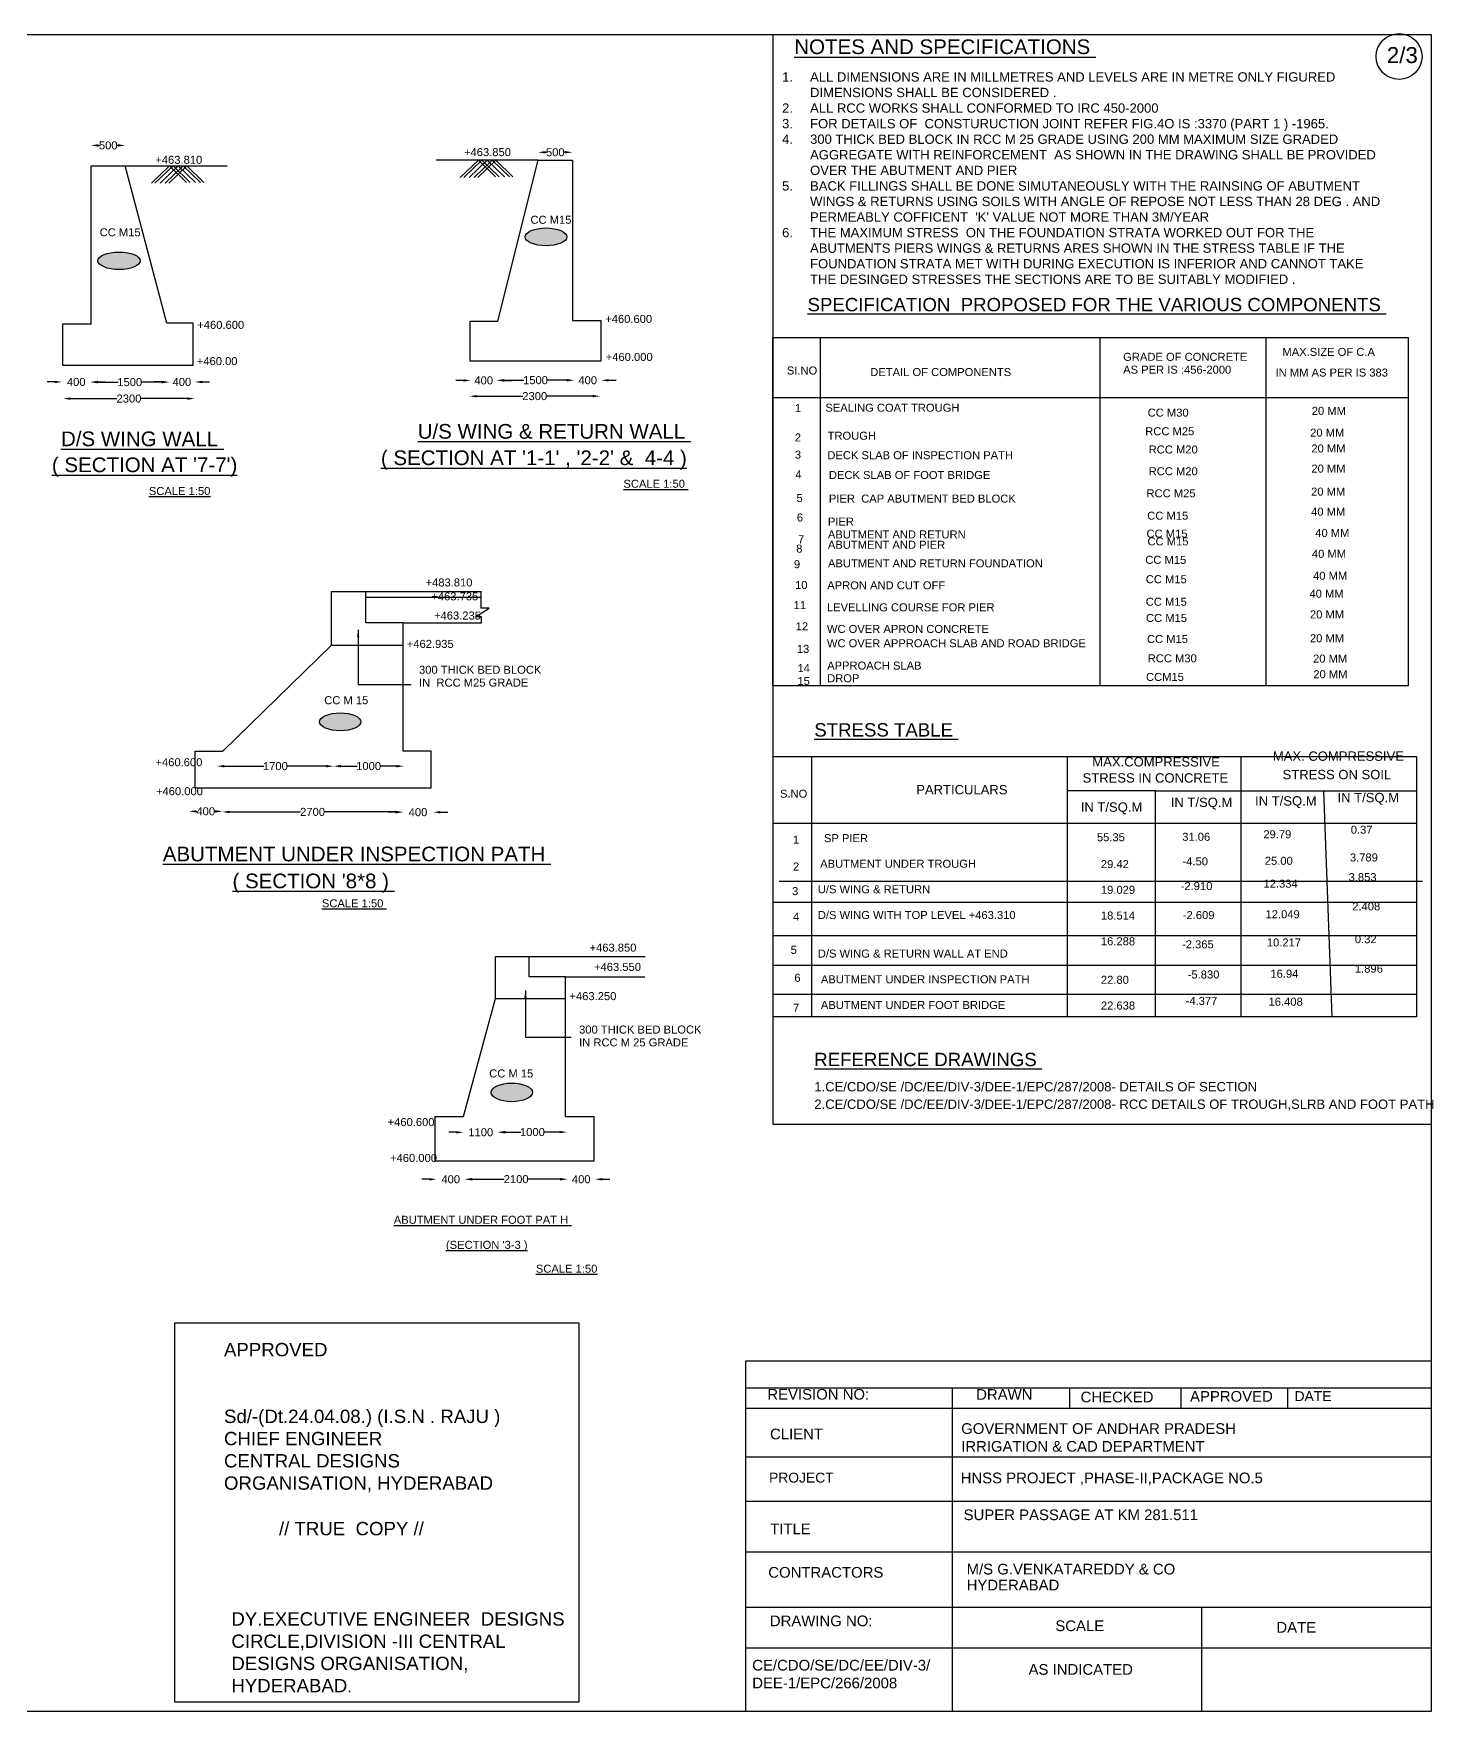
# Model space of a CAD drawing. Header units: millimetres. Extents: x -1541871 to 107255, y 2311 to 47248673.
# Drawn here: x -1502092 to -1449598, y 47185781 to 47248673 of the extents above; entities that cross this region are included whole.
import ezdxf

# ---------------------------------------------------------------- set-up
doc = ezdxf.new("R2010")
doc.units = ezdxf.units.MM
doc.header["$MEASUREMENT"] = 0
doc.layers.add('DRAWING', color=2, linetype='Continuous')
doc.layers.add('TEXT', color=7, linetype='Continuous')
doc.styles.get("Standard").update_dxf_attribs({"font": 'arial.ttf', "height": 300})
doc.dimstyles.get("Standard").update_dxf_attribs({"dimtxt": 300, "dimasz": 275, "dimexe": 0.18, "dimexo": 0.0625, "dimgap": 0.09, "dimtad": 0, "dimdec": 0, "dimzin": 0, "dimdsep": 46, "dimtxsty": 'Standard', "dimcen": 0.09, "dimse1": 1, "dimse2": 1, "dimadec": 0, "dimazin": 0, "dimtfac": 1, "dimtdec": 0, "dimtofl": 0, "dimtmove": 0, "dimatfit": 3, "dimfxl": 1, "dimtolj": 1, "dimtzin": 0, "dimarcsym": 0})
pattern_1 = [(50, (0, 0), (71.72601826, -6.2752135), [7.5, -82.5]), (355, (0, 0), (-13.87513336, 75.21921337), [6, -66]), (100.4514, (5.98, -0.52), (57.85093817, 68.94395421), [6.374019, -70.1142112]), (46.1842, (0, 20), (106.72410486, -16.55190143), [11.25, -123.75]), (96.6356, (8.89, 18.62), (93.46627055, 97.4117871), [9.5610288, -105.1713]), (351.1842, (0, 20), (93.46619451, 97.4118601), [9, -99]), (21, (10, 15), (59.69070521, -40.26188907), [7.5, -82.5]), (326, (10, 15), (24.33153319, 72.5150045), [6, -66]), (71.4514, (14.974, 11.645), (84.02226286, 32.25304967), [6.374019, -70.1142112]), (37.5, (0, 0), (1.215985532, 33.289385383), [0, -65.2, 0, -67, 0, -66.25]), (7.5, (0, 0), (26.306953744, 39.441171188), [0, -38.2, 0, -63.7, 0, -25.25]), (327.5, (-22.3, 0), (53.382243617, -2.255487173), [0, -25, 0, -78, 0, -103.5]), (317.5, (-32.3, 0), (58.318616934, 10.010498233), [0, -32.5, 0, -51.8, 0, -73.5])]

# ---------------------------------------------------------------- blocks, each defined once
blk = doc.blocks.new('*D62')
at = {"layer": 'Defpoints', "color": 0, "transparency": 16777216}
for p in [(-1498651, 47244481), (-1499934, 47243716), (-1498651, 47243716)]:
    blk.add_point(p, dxfattribs=at)
at = {"layer": 'TEXT', "color": 0, "lineweight": -2, "transparency": 16777216}
for p, q in [((-1499659, 47244481), (-1499623, 47244481)), ((-1498926, 47244481), (-1498961, 47244481))]:
    blk.add_line(p, q, dxfattribs=at)
at = {"layer": 'TEXT', "color": 0, "transparency": 16777216}
for points in [[(-1499659, 47244527), (-1499659, 47244435), (-1499934, 47244481)], [(-1498926, 47244527), (-1498926, 47244435), (-1498651, 47244481)]]:
    blk.add_solid(points, dxfattribs=at)
at = {"layer": 'TEXT', "color": 0, "transparency": 16777216, "insert": (-1499292, 47244481), "char_height": 300, "attachment_point": 5}
blk.add_mtext('\\A1;500', dxfattribs=at)
blk = doc.blocks.new('*D63')
at = {"layer": 'Defpoints', "color": 0, "transparency": 16777216}
for p in [(-1501028, 47235606), (-1499954, 47235614), (-1499954, 47235606)]:
    blk.add_point(p, dxfattribs=at)
at = {"layer": 'TEXT', "color": 0, "lineweight": -2, "transparency": 16777216}
for p, q in [((-1501303, 47235614), (-1501578, 47235614)), ((-1499679, 47235614), (-1499404, 47235614))]:
    blk.add_line(p, q, dxfattribs=at)
at = {"layer": 'TEXT', "color": 0, "transparency": 16777216}
for points in [[(-1501303, 47235660), (-1501303, 47235568), (-1501028, 47235614)], [(-1499679, 47235660), (-1499679, 47235568), (-1499954, 47235614)]]:
    blk.add_solid(points, dxfattribs=at)
at = {"layer": 'TEXT', "color": 0, "transparency": 16777216, "insert": (-1500491, 47235614), "char_height": 300, "attachment_point": 5}
blk.add_mtext('\\A1;400', dxfattribs=at)
blk = doc.blocks.new('*D64')
at = {"layer": 'Defpoints', "color": 0, "transparency": 16777216}
for p in [(-1499954, 47235614), (-1497017, 47235614), (-1497017, 47235606)]:
    blk.add_point(p, dxfattribs=at)
at = {"layer": 'TEXT', "color": 0, "lineweight": -2, "transparency": 16777216}
for p, q in [((-1499679, 47235606), (-1498919, 47235606)), ((-1497292, 47235606), (-1498052, 47235606))]:
    blk.add_line(p, q, dxfattribs=at)
at = {"layer": 'TEXT', "color": 0, "transparency": 16777216}
for points in [[(-1499679, 47235652), (-1499679, 47235560), (-1499954, 47235606)], [(-1497292, 47235652), (-1497292, 47235560), (-1497017, 47235606)]]:
    blk.add_solid(points, dxfattribs=at)
at = {"layer": 'TEXT', "color": 0, "transparency": 16777216, "insert": (-1498485, 47235606), "char_height": 300, "attachment_point": 5}
blk.add_mtext('\\A1;1500', dxfattribs=at)
blk = doc.blocks.new('*D65')
at = {"layer": 'Defpoints', "color": 0, "transparency": 16777216}
for p in [(-1497017, 47235629), (-1496041, 47235629), (-1496041, 47235614)]:
    blk.add_point(p, dxfattribs=at)
at = {"layer": 'TEXT', "color": 0, "lineweight": -2, "transparency": 16777216}
for p, q in [((-1497292, 47235614), (-1497567, 47235614)), ((-1495766, 47235614), (-1495491, 47235614))]:
    blk.add_line(p, q, dxfattribs=at)
at = {"layer": 'TEXT', "color": 0, "transparency": 16777216}
for points in [[(-1497292, 47235660), (-1497292, 47235568), (-1497017, 47235614)], [(-1495766, 47235660), (-1495766, 47235568), (-1496041, 47235614)]]:
    blk.add_solid(points, dxfattribs=at)
at = {"layer": 'TEXT', "color": 0, "transparency": 16777216, "insert": (-1496529, 47235614), "char_height": 300, "attachment_point": 5}
blk.add_mtext('\\A1;400', dxfattribs=at)
blk = doc.blocks.new('*D66')
at = {"layer": 'Defpoints', "color": 0, "transparency": 16777216}
for p in [(-1500977, 47234874), (-1496052, 47234990), (-1496052, 47234874)]:
    blk.add_point(p, dxfattribs=at)
at = {"layer": 'TEXT', "color": 0, "lineweight": -2, "transparency": 16777216}
for p, q in [((-1500702, 47234990), (-1498964, 47234990)), ((-1496327, 47234990), (-1498064, 47234990))]:
    blk.add_line(p, q, dxfattribs=at)
at = {"layer": 'TEXT', "color": 0, "transparency": 16777216}
for points in [[(-1500702, 47235036), (-1500702, 47234944), (-1500977, 47234990)], [(-1496327, 47235036), (-1496327, 47234944), (-1496052, 47234990)]]:
    blk.add_solid(points, dxfattribs=at)
at = {"layer": 'TEXT', "color": 0, "transparency": 16777216, "insert": (-1498514, 47234990), "char_height": 300, "attachment_point": 5}
blk.add_mtext('\\A1;2300', dxfattribs=at)
blk = doc.blocks.new('*D67')
at = {"layer": 'Defpoints', "color": 0, "transparency": 16777216}
for p in [(-1481887, 47244222), (-1483170, 47243926), (-1481887, 47243926)]:
    blk.add_point(p, dxfattribs=at)
at = {"layer": 'TEXT', "color": 0, "lineweight": -2, "transparency": 16777216}
for p, q in [((-1482895, 47244222), (-1482859, 47244222)), ((-1482162, 47244222), (-1482197, 47244222))]:
    blk.add_line(p, q, dxfattribs=at)
at = {"layer": 'TEXT', "color": 0, "transparency": 16777216}
for points in [[(-1482895, 47244268), (-1482895, 47244177), (-1483170, 47244222)], [(-1482162, 47244268), (-1482162, 47244177), (-1481887, 47244222)]]:
    blk.add_solid(points, dxfattribs=at)
at = {"layer": 'TEXT', "color": 0, "transparency": 16777216, "insert": (-1482528, 47244222), "char_height": 300, "attachment_point": 5}
blk.add_mtext('\\A1;500', dxfattribs=at)
blk = doc.blocks.new('*D68')
at = {"layer": 'Defpoints', "color": 0, "transparency": 16777216}
for p in [(-1485704, 47235710), (-1484717, 47235710), (-1484717, 47235671)]:
    blk.add_point(p, dxfattribs=at)
at = {"layer": 'TEXT', "color": 0, "lineweight": -2, "transparency": 16777216}
for p, q in [((-1485979, 47235671), (-1486254, 47235671)), ((-1484442, 47235671), (-1484167, 47235671))]:
    blk.add_line(p, q, dxfattribs=at)
at = {"layer": 'TEXT', "color": 0, "transparency": 16777216}
for points in [[(-1485979, 47235717), (-1485979, 47235625), (-1485704, 47235671)], [(-1484442, 47235717), (-1484442, 47235625), (-1484717, 47235671)]]:
    blk.add_solid(points, dxfattribs=at)
at = {"layer": 'TEXT', "color": 0, "transparency": 16777216, "insert": (-1485211, 47235671), "char_height": 300, "attachment_point": 5}
blk.add_mtext('\\A1;400', dxfattribs=at)
blk = doc.blocks.new('*D69')
at = {"layer": 'Defpoints', "color": 0, "transparency": 16777216}
for p in [(-1484717, 47235671), (-1481823, 47235679), (-1481823, 47235671)]:
    blk.add_point(p, dxfattribs=at)
at = {"layer": 'TEXT', "color": 0, "lineweight": -2, "transparency": 16777216}
for p, q in [((-1484442, 47235679), (-1483703, 47235679)), ((-1482098, 47235679), (-1482837, 47235679))]:
    blk.add_line(p, q, dxfattribs=at)
at = {"layer": 'TEXT', "color": 0, "transparency": 16777216}
for points in [[(-1484442, 47235725), (-1484442, 47235633), (-1484717, 47235679)], [(-1482098, 47235725), (-1482098, 47235633), (-1481823, 47235679)]]:
    blk.add_solid(points, dxfattribs=at)
at = {"layer": 'TEXT', "color": 0, "transparency": 16777216, "insert": (-1483270, 47235679), "char_height": 300, "attachment_point": 5}
blk.add_mtext('\\A1;1500', dxfattribs=at)
blk = doc.blocks.new('*D70')
at = {"layer": 'Defpoints', "color": 0, "transparency": 16777216}
for p in [(-1481823, 47235679), (-1480800, 47235679), (-1480800, 47235677)]:
    blk.add_point(p, dxfattribs=at)
at = {"layer": 'TEXT', "color": 0, "lineweight": -2, "transparency": 16777216}
for p, q in [((-1482098, 47235677), (-1482373, 47235677)), ((-1480525, 47235677), (-1480250, 47235677))]:
    blk.add_line(p, q, dxfattribs=at)
at = {"layer": 'TEXT', "color": 0, "transparency": 16777216}
for points in [[(-1482098, 47235723), (-1482098, 47235631), (-1481823, 47235677)], [(-1480525, 47235723), (-1480525, 47235631), (-1480800, 47235677)]]:
    blk.add_solid(points, dxfattribs=at)
at = {"layer": 'TEXT', "color": 0, "transparency": 16777216, "insert": (-1481312, 47235677), "char_height": 300, "attachment_point": 5}
blk.add_mtext('\\A1;400', dxfattribs=at)
blk = doc.blocks.new('*D71')
at = {"layer": 'Defpoints', "color": 0, "transparency": 16777216}
for p in [(-1485746, 47235162), (-1485746, 47235081), (-1480850, 47235162)]:
    blk.add_point(p, dxfattribs=at)
at = {"layer": 'TEXT', "color": 0, "lineweight": -2, "transparency": 16777216}
for p, q in [((-1485471, 47235081), (-1483748, 47235081)), ((-1481125, 47235081), (-1482848, 47235081))]:
    blk.add_line(p, q, dxfattribs=at)
at = {"layer": 'TEXT', "color": 0, "transparency": 16777216}
for points in [[(-1485471, 47235127), (-1485471, 47235035), (-1485746, 47235081)], [(-1481125, 47235127), (-1481125, 47235035), (-1480850, 47235081)]]:
    blk.add_solid(points, dxfattribs=at)
at = {"layer": 'TEXT', "color": 0, "transparency": 16777216, "insert": (-1483298, 47235081), "char_height": 300, "attachment_point": 5}
blk.add_mtext('\\A1;2300', dxfattribs=at)
blk = doc.blocks.new('*D72')
at = {"layer": 'Defpoints', "color": 0, "transparency": 16777216}
for p in [(-1495208, 47221170), (-1490841, 47221213), (-1490841, 47221170)]:
    blk.add_point(p, dxfattribs=at)
at = {"layer": 'TEXT', "color": 0, "lineweight": -2, "transparency": 16777216}
for p, q in [((-1494933, 47221213), (-1493458, 47221213)), ((-1491116, 47221213), (-1492591, 47221213))]:
    blk.add_line(p, q, dxfattribs=at)
at = {"layer": 'TEXT', "color": 0, "transparency": 16777216}
for points in [[(-1494933, 47221259), (-1494933, 47221167), (-1495208, 47221213)], [(-1491116, 47221259), (-1491116, 47221167), (-1490841, 47221213)]]:
    blk.add_solid(points, dxfattribs=at)
at = {"layer": 'TEXT', "color": 0, "transparency": 16777216, "insert": (-1493024, 47221213), "char_height": 300, "attachment_point": 5}
blk.add_mtext('\\A1;1700', dxfattribs=at)
blk = doc.blocks.new('*D73')
at = {"layer": 'Defpoints', "color": 0, "transparency": 16777216}
for p in [(-1490841, 47221213), (-1488214, 47221213), (-1488214, 47221213)]:
    blk.add_point(p, dxfattribs=at)
at = {"layer": 'TEXT', "color": 0, "lineweight": -2, "transparency": 16777216}
for p, q in [((-1490566, 47221213), (-1489961, 47221213)), ((-1488489, 47221213), (-1489094, 47221213))]:
    blk.add_line(p, q, dxfattribs=at)
at = {"layer": 'TEXT', "color": 0, "transparency": 16777216}
for points in [[(-1490566, 47221259), (-1490566, 47221167), (-1490841, 47221213)], [(-1488489, 47221259), (-1488489, 47221167), (-1488214, 47221213)]]:
    blk.add_solid(points, dxfattribs=at)
at = {"layer": 'TEXT', "color": 0, "transparency": 16777216, "insert": (-1489528, 47221213), "char_height": 300, "attachment_point": 5}
blk.add_mtext('\\A1;1000', dxfattribs=at)
blk = doc.blocks.new('*D74')
at = {"layer": 'Defpoints', "color": 0, "transparency": 16777216}
for p in [(-1496259, 47219508), (-1495011, 47219519), (-1495011, 47219508)]:
    blk.add_point(p, dxfattribs=at)
at = {"layer": 'TEXT', "color": 0, "lineweight": -2, "transparency": 16777216}
for p, q in [((-1495984, 47219519), (-1495972, 47219519)), ((-1495286, 47219519), (-1495298, 47219519))]:
    blk.add_line(p, q, dxfattribs=at)
at = {"layer": 'TEXT', "color": 0, "transparency": 16777216}
for points in [[(-1495984, 47219565), (-1495984, 47219473), (-1496259, 47219519)], [(-1495286, 47219565), (-1495286, 47219473), (-1495011, 47219519)]]:
    blk.add_solid(points, dxfattribs=at)
at = {"layer": 'TEXT', "color": 0, "transparency": 16777216, "insert": (-1495635, 47219519), "char_height": 300, "attachment_point": 5}
blk.add_mtext('\\A1;400', dxfattribs=at)
blk = doc.blocks.new('*D75')
at = {"layer": 'Defpoints', "color": 0, "transparency": 16777216}
for p in [(-1495011, 47219508), (-1488247, 47219508), (-1488247, 47219497)]:
    blk.add_point(p, dxfattribs=at)
at = {"layer": 'TEXT', "color": 0, "lineweight": -2, "transparency": 16777216}
for p, q in [((-1494736, 47219497), (-1492079, 47219497)), ((-1488522, 47219497), (-1491179, 47219497))]:
    blk.add_line(p, q, dxfattribs=at)
at = {"layer": 'TEXT', "color": 0, "transparency": 16777216}
for points in [[(-1494736, 47219543), (-1494736, 47219451), (-1495011, 47219497)], [(-1488522, 47219543), (-1488522, 47219451), (-1488247, 47219497)]]:
    blk.add_solid(points, dxfattribs=at)
at = {"layer": 'TEXT', "color": 0, "transparency": 16777216, "insert": (-1491629, 47219497), "char_height": 300, "attachment_point": 5}
blk.add_mtext('\\A1;2700', dxfattribs=at)
blk = doc.blocks.new('*D76')
at = {"layer": 'Defpoints', "color": 0, "transparency": 16777216}
for p in [(-1488247, 47219497), (-1487107, 47219497), (-1487107, 47219486)]:
    blk.add_point(p, dxfattribs=at)
at = {"layer": 'TEXT', "color": 0, "lineweight": -2, "transparency": 16777216}
for p, q in [((-1488522, 47219486), (-1488797, 47219486)), ((-1486832, 47219486), (-1486557, 47219486))]:
    blk.add_line(p, q, dxfattribs=at)
at = {"layer": 'TEXT', "color": 0, "transparency": 16777216}
for points in [[(-1488522, 47219532), (-1488522, 47219441), (-1488247, 47219486)], [(-1486832, 47219532), (-1486832, 47219441), (-1487107, 47219486)]]:
    blk.add_solid(points, dxfattribs=at)
at = {"layer": 'TEXT', "color": 0, "transparency": 16777216, "insert": (-1487677, 47219486), "char_height": 300, "attachment_point": 5}
blk.add_mtext('\\A1;400', dxfattribs=at)
blk = doc.blocks.new('*D77')
at = {"layer": 'Defpoints', "color": 0, "transparency": 16777216}
for p in [(-1485967, 47207488), (-1484678, 47207488), (-1484678, 47207488)]:
    blk.add_point(p, dxfattribs=at)
at = {"layer": 'TEXT', "color": 0, "lineweight": -2, "transparency": 16777216}
for p, q in [((-1486242, 47207488), (-1486517, 47207488)), ((-1484403, 47207488), (-1484128, 47207488))]:
    blk.add_line(p, q, dxfattribs=at)
at = {"layer": 'TEXT', "color": 0, "transparency": 16777216}
for points in [[(-1486242, 47207534), (-1486242, 47207442), (-1485967, 47207488)], [(-1484403, 47207534), (-1484403, 47207442), (-1484678, 47207488)]]:
    blk.add_solid(points, dxfattribs=at)
at = {"layer": 'TEXT', "color": 0, "transparency": 16777216, "insert": (-1485322, 47207488), "char_height": 300, "attachment_point": 5}
blk.add_mtext('\\A1;1100', dxfattribs=at)
blk = doc.blocks.new('*D78')
at = {"layer": 'Defpoints', "color": 0, "transparency": 16777216}
for p in [(-1484678, 47207488), (-1482093, 47207496), (-1482093, 47207488)]:
    blk.add_point(p, dxfattribs=at)
at = {"layer": 'TEXT', "color": 0, "lineweight": -2, "transparency": 16777216}
for p, q in [((-1484403, 47207496), (-1483819, 47207496)), ((-1482368, 47207496), (-1482952, 47207496))]:
    blk.add_line(p, q, dxfattribs=at)
at = {"layer": 'TEXT', "color": 0, "transparency": 16777216}
for points in [[(-1484403, 47207542), (-1484403, 47207451), (-1484678, 47207496)], [(-1482368, 47207542), (-1482368, 47207451), (-1482093, 47207496)]]:
    blk.add_solid(points, dxfattribs=at)
at = {"layer": 'TEXT', "color": 0, "transparency": 16777216, "insert": (-1483385, 47207496), "char_height": 300, "attachment_point": 5}
blk.add_mtext('\\A1;1000', dxfattribs=at)
blk = doc.blocks.new('*D79')
at = {"layer": 'Defpoints', "color": 0, "transparency": 16777216}
for p in [(-1486981, 47205708), (-1485915, 47205727), (-1485915, 47205708)]:
    blk.add_point(p, dxfattribs=at)
at = {"layer": 'TEXT', "color": 0, "lineweight": -2, "transparency": 16777216}
for p, q in [((-1487256, 47205727), (-1487531, 47205727)), ((-1485640, 47205727), (-1485365, 47205727))]:
    blk.add_line(p, q, dxfattribs=at)
at = {"layer": 'TEXT', "color": 0, "transparency": 16777216}
for points in [[(-1487256, 47205772), (-1487256, 47205681), (-1486981, 47205727)], [(-1485640, 47205772), (-1485640, 47205681), (-1485915, 47205727)]]:
    blk.add_solid(points, dxfattribs=at)
at = {"layer": 'TEXT', "color": 0, "transparency": 16777216, "insert": (-1486448, 47205727), "char_height": 300, "attachment_point": 5}
blk.add_mtext('\\A1;400', dxfattribs=at)
blk = doc.blocks.new('*D80')
at = {"layer": 'Defpoints', "color": 0, "transparency": 16777216}
for p in [(-1485915, 47205727), (-1482076, 47205732), (-1482076, 47205727)]:
    blk.add_point(p, dxfattribs=at)
at = {"layer": 'TEXT', "color": 0, "lineweight": -2, "transparency": 16777216}
for p, q in [((-1485640, 47205732), (-1484446, 47205732)), ((-1482351, 47205732), (-1483546, 47205732))]:
    blk.add_line(p, q, dxfattribs=at)
at = {"layer": 'TEXT', "color": 0, "transparency": 16777216}
for points in [[(-1485640, 47205778), (-1485640, 47205686), (-1485915, 47205732)], [(-1482351, 47205778), (-1482351, 47205686), (-1482076, 47205732)]]:
    blk.add_solid(points, dxfattribs=at)
at = {"layer": 'TEXT', "color": 0, "transparency": 16777216, "insert": (-1483996, 47205732), "char_height": 300, "attachment_point": 5}
blk.add_mtext('\\A1;2100', dxfattribs=at)
blk = doc.blocks.new('*D81')
at = {"layer": 'Defpoints', "color": 0, "transparency": 16777216}
for p in [(-1482076, 47205732), (-1481034, 47205732), (-1481034, 47205728)]:
    blk.add_point(p, dxfattribs=at)
at = {"layer": 'TEXT', "color": 0, "lineweight": -2, "transparency": 16777216}
for p, q in [((-1482351, 47205728), (-1482626, 47205728)), ((-1480759, 47205728), (-1480484, 47205728))]:
    blk.add_line(p, q, dxfattribs=at)
at = {"layer": 'TEXT', "color": 0, "transparency": 16777216}
for points in [[(-1482351, 47205774), (-1482351, 47205682), (-1482076, 47205728)], [(-1480759, 47205774), (-1480759, 47205682), (-1481034, 47205728)]]:
    blk.add_solid(points, dxfattribs=at)
at = {"layer": 'TEXT', "color": 0, "transparency": 16777216, "insert": (-1481555, 47205728), "char_height": 300, "attachment_point": 5}
blk.add_mtext('\\A1;400', dxfattribs=at)

msp = doc.modelspace()

# ---------------------------------------------------------------- hatches: boundary and pattern name
at = {"layer": 'TEXT'}
h = msp.add_hatch(dxfattribs=at)
h.set_pattern_fill('AR-CONC', color=256, scale=10, style=0)
h.set_pattern_definition(pattern_1)
edge = h.paths.add_edge_path()
edge.add_ellipse((-1498885, 47240156.3), major_axis=(-796.3, 0), ratio=0.4113924, start_angle=0, end_angle=360)
edge = h.paths.add_edge_path()
edge.add_ellipse((-1482876, 47241051.7), major_axis=(-781.9, 0), ratio=0.4274511, start_angle=0, end_angle=360)
h = msp.add_hatch(dxfattribs=at)
h.set_pattern_fill('AR-CONC', color=256, scale=10, style=0)
h.set_pattern_definition(pattern_1)
edge = h.paths.add_edge_path()
edge.add_ellipse((-1490591.6, 47222874.8), major_axis=(-774.8, 0), ratio=0.4323431, start_angle=0, end_angle=360)
edge = h.paths.add_edge_path()
edge.add_ellipse((-1484157.6, 47208984.9), major_axis=(-777, 0), ratio=0.4484306, start_angle=0, end_angle=360)
edge = h.paths.add_edge_path()
edge.add_ellipse((-1511659.3, 47210021.6), major_axis=(-738.9, 0), ratio=0.4585841, start_angle=0, end_angle=360)

# ---------------------------------------------------------------- linework, layer by layer
at = {"layer": 'DRAWING', "color": 0}
msp.add_lwpolyline([(-1541871.5, 47248643.5), (-1449685.2, 47248643.5), (-1449685.2, 47185780.9), (-1541871.5, 47185780.9)], close=True, dxfattribs=at)
for points in [[(-1474373.6, 47248643.5), (-1474373.6, 47207789.3), (-1449685.2, 47207789.3)], [(-1499933.9, 47237785.7), (-1501004.7, 47237785.7), (-1501004.7, 47236239.4), (-1496104.9, 47236239.4), (-1496104.9, 47237822.8), (-1497091.9, 47237822.8), (-1498650.8, 47243715.6), (-1494832.3, 47243715.6)], [(-1499933.9, 47237785.7), (-1499933.9, 47243715.6), (-1498650.8, 47243715.6)], [(-1497675, 47243065.5), (-1496998, 47243715.6)], [(-1497539.6, 47243065.5), (-1496862.6, 47243715.6)], [(-1497342.3, 47243065.5), (-1496665.3, 47243715.6)], [(-1497152.7, 47243065.5), (-1496475.7, 47243715.6)], [(-1497021.2, 47243065.5), (-1496344.2, 47243715.6)], [(-1496998, 47243715.6), (-1496355.8, 47243096.4)], [(-1496862.6, 47243715.6), (-1496220.4, 47243096.4)], [(-1496665.3, 47243715.6), (-1496023.1, 47243096.4)], [(-1496475.7, 47243715.6), (-1495833.5, 47243096.4)], [(-1496344.2, 47243715.6), (-1495701.9, 47243096.4)], [(-1481848, 47237922.1), (-1480814.5, 47237922.1), (-1480814.5, 47236390.6), (-1485725.7, 47236390.6), (-1485725.7, 47237888.9), (-1484676.8, 47237888.9), (-1483169.8, 47243925.9), (-1487000.5, 47243925.9)], [(-1486089.1, 47243275.7), (-1485412, 47243925.9)], [(-1485953.7, 47243275.7), (-1485276.6, 47243925.9)], [(-1485756.4, 47243275.7), (-1485079.3, 47243925.9)], [(-1485566.8, 47243275.7), (-1484889.8, 47243925.9)], [(-1485435.3, 47243275.7), (-1484758.2, 47243925.9)], [(-1485412, 47243925.9), (-1484769.8, 47243306.7)], [(-1485276.6, 47243925.9), (-1484634.4, 47243306.7)], [(-1485079.3, 47243925.9), (-1484437.1, 47243306.7)], [(-1484889.8, 47243925.9), (-1484247.5, 47243306.7)], [(-1484758.2, 47243925.9), (-1484116, 47243306.7)], [(-1483169.8, 47243925.9), (-1481887, 47243925.9), (-1481887, 47237922.1), (-1481848, 47237922.1)], [(-1487177.2, 47220389.4), (-1496031.7, 47220389.4), (-1496031.7, 47221774.9), (-1494995.9, 47221774.9), (-1490922.4, 47225745), (-1490922.4, 47227757.5), (-1485298.7, 47227757.5)], [(-1488235.9, 47226583.1), (-1489630.2, 47226583.1), (-1489630.2, 47227757.5)], [(-1487177.2, 47221774.9), (-1488235.9, 47221774.9), (-1488235.9, 47226583.1), (-1485298.4, 47226583.1), (-1485298.4, 47226806), (-1485516.5, 47226806), (-1485003.7, 47227137), (-1485306.2, 47227137), (-1485306.2, 47227757.5)], [(-1489630.2, 47227548.3), (-1485306.2, 47227548.3)], [(-1490922.4, 47225745), (-1488235.9, 47225745)], [(-1487177.2, 47220389.4), (-1487177.2, 47221774.9)], [(-1487049.6, 47208079.4), (-1485969, 47208079.4), (-1484773.2, 47212499.3), (-1484773.2, 47214079.3), (-1479158.2, 47214079.3)], [(-1482148.9, 47213310.4), (-1483503.8, 47213310.4), (-1483503.8, 47214079.3)], [(-1482148.9, 47208079.4), (-1482148.9, 47213310.4), (-1479169.1, 47213310.4)], [(-1484773.2, 47212499.3), (-1482148.9, 47212499.3)], [(-1487049.6, 47208079.4), (-1487049.6, 47206420.4), (-1481065.3, 47206420.4), (-1481065.3, 47208079.4)], [(-1482148.9, 47208079.4), (-1481065.3, 47208079.4)]]:
    msp.add_lwpolyline(points, dxfattribs=at)
for centre, major_axis, ratio in [((-1482876, 47241051.7), (-781.9, 0), 0.4274511), ((-1498885, 47240156.3), (-796.3, 0), 0.4113924), ((-1490591.6, 47222874.8), (-774.8, 0), 0.4323431), ((-1484157.6, 47208984.9), (-777, 0), 0.4484306)]:
    msp.add_ellipse(centre, major_axis=major_axis, ratio=ratio, dxfattribs=at)
at = {"layer": 'TEXT', "color": 0}
for points in [[(-1474373.6, 47237282.3), (-1450541.7, 47237282.3), (-1450541.7, 47224226.9), (-1474373.6, 47224226.9)], [(-1474352.3, 47221579.2), (-1450230.8, 47221579.2), (-1450230.8, 47211812.9), (-1474352.3, 47211812.9)], [(-1496788.4, 47200348.5), (-1481643.1, 47200348.5), (-1481643.1, 47186134.7), (-1496788.4, 47186134.7)], [(-1475384.6, 47198919.2), (-1449685.2, 47198919.2), (-1449685.2, 47185780.9), (-1475384.6, 47185780.9)]]:
    msp.add_lwpolyline(points, close=True, dxfattribs=at)
for points in [[(-1472594.4, 47237282.3), (-1472594.4, 47224226.9)], [(-1462102.4, 47237282.3), (-1462102.4, 47224226.9)], [(-1455867.5, 47224226.9), (-1455867.5, 47237282.3)], [(-1474373.6, 47235026), (-1450541.7, 47235026)], [(-1472916.5, 47221579.2), (-1472916.5, 47211812.9)], [(-1463335.2, 47221579.2), (-1463335.2, 47211812.9)], [(-1456815, 47221579.2), (-1456815, 47211812.9)], [(-1460019.8, 47211812.9), (-1460019.8, 47220283.4), (-1463335.2, 47220283.4)], [(-1460019.8, 47220283.4), (-1450230.8, 47220283.4)], [(-1453399.7, 47211812.9), (-1453705.2, 47220283.4)], [(-1474352.3, 47219070.4), (-1450230.8, 47219070.4)], [(-1474128.9, 47216903.1), (-1450007.3, 47216903.1)], [(-1474352.3, 47216108.9), (-1450230.8, 47216108.9)], [(-1474352.3, 47214860.5), (-1450230.8, 47214860.5)], [(-1474352.3, 47213747.9), (-1450230.8, 47213747.9)], [(-1474352.3, 47212662.3), (-1450230.8, 47212662.3)], [(-1475384.6, 47197907.1), (-1449685.2, 47197907.1)], [(-1467647.5, 47197889), (-1467647.5, 47185780.9)], [(-1475384.6, 47197148.1), (-1449685.2, 47197148.1)], [(-1475384.6, 47195322.1), (-1449685.2, 47195322.1)], [(-1475384.6, 47193668.2), (-1449685.2, 47193668.2)], [(-1449685.2, 47191746), (-1475384.6, 47191746)], [(-1475384.6, 47189684.5), (-1449685.2, 47189684.5)]]:
    msp.add_lwpolyline(points, dxfattribs=at)
at = {"layer": 'TEXT'}
for points in [[(-1463241.3, 47197907.1), (-1463241.3, 47197148.1)], [(-1459065.2, 47197907.1), (-1459065.2, 47197148.1)], [(-1455073.5, 47197907.1), (-1455073.5, 47197148.1)], [(-1458294.7, 47189684.5), (-1458294.7, 47185780.9)], [(-1475384.6, 47188164.8), (-1449685.2, 47188164.8)]]:
    msp.add_lwpolyline(points, dxfattribs=at)
msp.add_circle((-1450886.2, 47247813.4), 859.7, dxfattribs=at)

# ---------------------------------------------------------------- texts
at = {"layer": 'TEXT', "color": 0}
for s, height, p in [('%%UNOTES AND SPECIFICATIONS ', 550, (-1473565.9, 47247904.4)), ('+463.810', 300, (-1497525.4, 47243790.8)), ('+463.850', 300, (-1485950.1, 47244077.9)), ('CC M15 ', 300, (-1483459, 47241543.5)), ('CC M15', 300, (-1499613.4, 47241073.5)), ('%%USPECIFICATION  PROPOSED FOR THE VARIOUS COMPONENTS ', 500, (-1473068.3, 47238263.2)), ('+460.600', 300, (-1495953.4, 47237604)), ('+460.600', 300, (-1480655.8, 47237827)), ('+460.00', 300, (-1495969.6, 47236245.2)), ('+460.000', 300, (-1480636.1, 47236403)), ('GRADE OF CONCRETE ', 300, (-1461234.4, 47236406)), ('MAX.SIZE OF C.A ', 300, (-1455261.6, 47236590.1)), ('SI.NO ', 300, (-1473845, 47235892.6)), ('DETAIL OF COMPONENTS ', 300, (-1470716.9, 47235835.2)), ('AS PER IS :456-2000', 300, (-1461234.4, 47235924.1)), ('IN MM AS PER IS 383', 300, (-1455519.6, 47235816.7)), ('1 ', 300, (-1473545.1, 47234486.1)), ('SEALING COAT TROUGH ', 300, (-1472401.8, 47234499)), ('CC M30', 300, (-1460314.8, 47234314.7)), ('20 MM', 300, (-1454160.4, 47234380.4)), ('%%UU/S WING & RETURN WALL ', 550, (-1487687.2, 47233487.5)), ('%%UD/S WING WALL ', 550, (-1501062.5, 47233206.6)), ('2', 300, (-1473545.1, 47233382.5)), ('TROUGH ', 300, (-1472316.4, 47233450.2)), ('RCC M25', 300, (-1460405.9, 47233616)), ('20 MM', 300, (-1454221.2, 47233565)), ("%%U( SECTION AT '7-7')", 550, (-1501403.7, 47232233.7)), ("%%U( SECTION AT '1-1' , '2-2' &  4-4 )", 550, (-1489067.4, 47232497.2)), ('3', 300, (-1473545.1, 47232738.1)), ('DECK SLAB OF INSPECTION PATH ', 300, (-1472325.9, 47232718.5)), ('RCC M20', 300, (-1460277, 47232932.9)), ('20 MM', 300, (-1454176.4, 47232971.8)), ('4', 300, (-1473526.5, 47232001.6)), ('DECK SLAB OF FOOT BRIDGE ', 300, (-1472268.4, 47231977.2)), ('RCC M20', 300, (-1460277, 47232116.2)), ('20 MM', 300, (-1454176.4, 47232216.7)), ('%%USCALE 1:50', 300, (-1497767.7, 47231375.8)), ('%%USCALE 1:50 ', 300, (-1479972.1, 47231648.5)), ('RCC M25', 300, (-1460358.6, 47231290.5)), ('20 MM', 300, (-1454185.3, 47231353.8)), ('5', 300, (-1473484.6, 47231114.1)), ('PIER  CAP ABUTMENT BED BLOCK ', 300, (-1472268.4, 47231091.9)), ('40 MM', 300, (-1454184.5, 47230602.2)), ('6', 300, (-1473470.8, 47230382.9)), ('PIER ', 300, (-1472306.2, 47230230.7)), ('CC M15', 300, (-1460331, 47230450.7)), ('7', 300, (-1473427.3, 47229568.5)), ('ABUTMENT AND RETURN ', 300, (-1472306.2, 47229748.7)), ('ABUTMENT AND PIER', 300, (-1472306.2, 47229362.2)), ('CC M15', 300, (-1460358.3, 47229779.2)), ('CC M15', 300, (-1460321.8, 47229488.8)), ('40 MM', 300, (-1454031.3, 47229803.8)), ('9', 300, (-1473580, 47228632.7)), ('8', 300, (-1473491.9, 47229217.5)), ('ABUTMENT AND RETURN FOUNDATION ', 300, (-1472300.8, 47228665.2)), ('CC M15', 300, (-1460403.7, 47228795.9)), ('40 MM', 300, (-1454157.2, 47229021.8)), ('CC M15', 300, (-1460385.6, 47228070)), ('40 MM', 300, (-1454111.8, 47228200.6)), ('+483.810', 300, (-1487393, 47227948.8)), ('+463.735', 300, (-1487176, 47227428.8)), ('10', 300, (-1473535.9, 47227854.2)), ('APRON AND CUT OFF ', 300, (-1472330.2, 47227841.9)), ('40 MM', 300, (-1454246.9, 47227526.5)), ('11', 300, (-1473590.8, 47227100.2)), ('LEVELLING COURSE FOR PIER ', 300, (-1472341.8, 47227016.6)), ('CC M15', 300, (-1460385.6, 47227226.1)), ('20 MM', 300, (-1454229.6, 47226750.8)), ('+463.235', 300, (-1487073.9, 47226709.5)), ('12', 300, (-1473514, 47226304.4)), ('WC OVER APRON CONCRETE ', 300, (-1472341.8, 47226206.4)), ('CC M15', 300, (-1460376.4, 47226618.2)), ('+462.935', 300, (-1488097, 47225645.6)), ('WC OVER APPROACH SLAB AND ROAD BRIDGE ', 300, (-1472341.8, 47225669.8)), ('CC M15', 300, (-1460340.2, 47225828.7)), ('20 MM', 300, (-1454229.6, 47225858)), ('13', 300, (-1473470, 47225460)), ('RCC M30', 300, (-1460312.9, 47225105.8)), ('20 MM', 300, (-1454112.6, 47225093.9)), ('300 THICK BED BLOCK ', 300, (-1487637.2, 47224676.7)), ('14', 300, (-1473448.1, 47224736.4)), ('15', 300, (-1473448.1, 47224254.5)), ('APPROACH SLAB ', 300, (-1472333.7, 47224833)), ('DROP ', 300, (-1472333.7, 47224358.8)), ('CCM15', 300, (-1460376.4, 47224407.2)), ('20 MM', 300, (-1454103.4, 47224509.7)), ('IN  RCC M25 GRADE ', 300, (-1487637.2, 47224194.7)), ('CC M 15', 300, (-1491193, 47223535.1)), ('%%USTRESS TABLE ', 500, (-1472815.1, 47222323.2)), ('+460.600', 300, (-1497519.7, 47221209.7)), ('MAX.COMPRESSIVE ', 350, (-1462390.4, 47221200.6)), ('MAX. COMPRESSIVE ', 350, (-1455621.4, 47221414.2)), ('STRESS IN CONCRETE  ', 350, (-1462755.4, 47220597.3)), ('STRESS ON SOIL ', 350, (-1455256.4, 47220722.9)), ('+460.000', 300, (-1497500.5, 47220123.6)), ('S.NO ', 300, (-1474101.9, 47220030.8)), ('PARTICULARS ', 350, (-1468993.5, 47220156.5)), ('IN T/SQ.M', 350, (-1453197.1, 47219859.6)), ('IN T/SQ.M', 350, (-1462823.5, 47219504.7)), ('IN T/SQ.M', 350, (-1459449, 47219682.2)), ('IN T/SQ.M', 350, (-1456287.4, 47219735.3)), ('0.37', 300, (-1452698.9, 47218682.2)), ('1', 300, (-1473613.7, 47218312.1)), ('SP PIER ', 300, (-1472453.4, 47218364)), ('55.35', 300, (-1462218.3, 47218400.2)), ('31.06', 300, (-1459019.2, 47218415.9)), ('29.79', 300, (-1455976.7, 47218509.9)), ('%%UABUTMENT UNDER INSPECTION PATH ', 550, (-1497244.1, 47217645.7)), ('2', 300, (-1473613.7, 47217300.9)), ('ABUTMENT UNDER TROUGH ', 300, (-1472595.2, 47217406)), ('29.42', 300, (-1462068.1, 47217391.7)), ('-4.50', 300, (-1459008.1, 47217495.5)), ('25.00', 300, (-1455923.2, 47217516)), ('3.789', 300, (-1452731.3, 47217641.2)), ("%%U( SECTION '8*8 ) ", 550, (-1494631.8, 47216635.9)), ('3.853', 300, (-1452779.9, 47216903.5)), ('3', 300, (-1473649.1, 47216378.4)), ('U/S WING & RETURN ', 300, (-1472684.1, 47216448)), ('19.029', 300, (-1462068.1, 47216427.8)), ('-2.910', 300, (-1459075.6, 47216568.6)), ('12.334', 300, (-1455972.4, 47216657.9)), ('%%USCALE 1:50 ', 300, (-1491279.7, 47215921.6)), ('4', 300, (-1473613.7, 47215420.4)), ('D/S WING WITH TOP LEVEL +463.310', 300, (-1472684.1, 47215484.1)), ('18.514 ', 300, (-1462068.1, 47215464)), ('-2.609', 300, (-1458997.8, 47215481.4)), ('12.049', 300, (-1455894.6, 47215512.5)), ('2.408', 300, (-1452643.8, 47215806.6)), ('+463.850', 300, (-1481244.2, 47214260.5)), ('5', 300, (-1473702.6, 47214178.5)), ('16.288', 300, (-1462068.1, 47214500.1)), ('-2.365', 300, (-1459027, 47214384.6)), ('10.217', 300, (-1455845.9, 47214454.5)), ('0.32', 300, (-1452545.7, 47214578.4)), ('+463.550', 300, (-1481074.6, 47213538.1)), ('D/S WING & RETURN WALL AT END ', 300, (-1472684.1, 47214038.4)), ('6', 300, (-1473560.5, 47213131.9)), (' ABUTMENT UNDER INSPECTION PATH ', 300, (-1472684.1, 47213074.5)), ('22.80', 300, (-1462068.1, 47213054.3)), ('-5.830', 300, (-1458813, 47213253.9)), ('16.94', 300, (-1455713.3, 47213283)), ('1.896', 300, (-1452545.7, 47213471.9)), ('+463.250', 300, (-1481996.6, 47212443.6)), ('-4.377', 300, (-1458890.8, 47212263.8)), ('7', 300, (-1473612.6, 47212008.3)), (' ABUTMENT UNDER FOOT BRIDGE ', 300, (-1472684.1, 47212110.7)), ('22.638                    ', 300, (-1462068.1, 47212090.5)), ('16.408', 300, (-1455781.1, 47212234.7)), ('300 THICK BED BLOCK ', 300, (-1481634.1, 47211190.7)), ('IN RCC M 25 GRADE ', 300, (-1481634.1, 47210708.8)), ('%%UREFERENCE DRAWINGS ', 500, (-1472818.3, 47209969)), ('CC M 15 ', 300, (-1485006.1, 47209545.3)), ('1.CE/CDO/SE /DC/EE/DIV-3/DEE-1/EPC/287/2008- DETAILS OF SECTION', 350, (-1472813.2, 47209021.9)), ('2.CE/CDO/SE /DC/EE/DIV-3/DEE-1/EPC/287/2008- RCC DETAILS OF TROUGH,SLRB AND FOOT PATH ', 350, (-1472813.2, 47208367.1)), ('+460.600', 300, (-1488815.9, 47207721.7)), ('+460.000', 300, (-1488723.7, 47206377.6)), ('%%UABUTMENT UNDER FOOT PAT H ', 300, (-1488584.3, 47204059.5)), ("%%U(SECTION '3-3 )", 300, (-1486627.1, 47203120.1)), ('%%USCALE 1:50', 300, (-1483256.4, 47202226.4)), ('REVISION NO:', 400, (-1474577, 47197468.2)), ('DRAWN ', 400, (-1466745.3, 47197461.1)), ('CHECKED ', 400, (-1462829.5, 47197367.4)), ('APPROVED ', 400, (-1458726.2, 47197390.9)), ('DATE ', 371.64, (-1454806.5, 47197414.3)), ('CLIENT', 400, (-1474475.3, 47195980.8)), ('PROJECT', 371.64, (-1474511.7, 47194359.5)), ('// TRUE  COPY //', 500, (-1492888.4, 47192384.4)), ('TITLE ', 400, (-1474468.2, 47192422.3)), ('CONTRACTORS ', 400, (-1474540.7, 47190794.3)), ('DRAWING NO:', 400, (-1474482.2, 47188975.2)), ('SCALE ', 400, (-1463777.4, 47188791.5)), ('DATE ', 400, (-1455487.2, 47188733.3))]:
    msp.add_text(s, height=height, dxfattribs=at).set_placement(p)
at = {"layer": 'TEXT'}
msp.add_text('2/3', height=600, dxfattribs=at).set_placement((-1451348.3, 47247566.4))
at = {"layer": 'TEXT', "color": 0, "insert": (-1474373.6, 47247222.5), "char_height": 350, "attachment_point": 1}
msp.add_mtext_dynamic_manual_height_columns("\\pi-1050,l1400,t1400;1.^IALL DIMENSIONS ARE IN MILLMETRES AND LEVELS ARE IN METRE ONLY FIGURED DIMENSIONS SHALL BE CONSIDERED .\\P2.^IALL RCC WORKS SHALL CONFORMED TO IRC 450-2000\\P3.^IFOR DETAILS OF  CONSTURUCTION JOINT REFER FIG.4O IS :3370 (PART 1 ) -1965.\\P4.^I300 THICK BED BLOCK IN RCC M 25 GRADE USING 200 MM MAXIMUM SIZE GRADED AGGREGATE WITH REINFORCEMENT  AS SHOWN IN THE DRAWING SHALL BE PROVIDED OVER THE ABUTMENT AND PIER \\P5.^IBACK FILLINGS SHALL BE DONE SIMUTANEOUSLY WITH THE RAINSING OF ABUTMENT WINGS & RETURNS USING SOILS WITH ANGLE OF REPOSE NOT LESS THAN 28 DEG . AND PERMEABLY COFFICENT  'K' VALUE NOT MORE THAN 3M/YEAR \\P6.^ITHE MAXIMUM STRESS  ON THE FOUNDATION STRATA WORKED OUT FOR THE ABUTMENTS PIERS WINGS & RETURNS ARES SHOWN IN THE STRESS TABLE IF THE FOUNDATION STRATA MET WITH DURING EXECUTION IS INFERIOR AND CANNOT TAKE THE DESINGED STRESSES THE SECTIONS ARE TO BE SUITABLY MODIFIED .", width=22718.923, gutter_width=1500, heights=[11462.4], dxfattribs=at)
at = {"layer": 'TEXT', "color": 0, "attachment_point": 1}
for s, insert, char_height, width in [('APPROVED  \\P\\P\\PSd/-(Dt.24.04.08.) (I.S.N . RAJU ) CHIEF ENGINEER  \\PCENTRAL DESIGNS ORGANISATION, HYDERABAD ', (-1494950.9, 47199592.7), 500, 10344.557), ('GOVERNMENT OF ANDHAR PRADESH  IRRIGATION & CAD DEPARTMENT ', (-1467308.9, 47196584), 400, 11398.441), ('HNSS PROJECT ,PHASE-II,PACKAGE NO.5', (-1467327.6, 47194734.4), 400, 11398.441), ('SUPER PASSAGE AT KM 281.511', (-1467215.4, 47193351.8), 400, 11398.441), ('M/S G.VENKATAREDDY & CO ', (-1467103.2, 47191315.3), 400, 11398.441), ('HYDERABAD ', (-1467103.2, 47190718.3), 400, 11398.441), ('{\\H1.1966x;DY.EXECUTIVE ENGINEER  DESIGNS CIRCLE,DIVISION -III CENTRAL DESIGNS ORGANISATION, HYDERABAD}.', (-1494673.9, 47189497.6), 417.8429, 13159.934), ('CE/CDO/SE/DC/EE/DIV-3/ DEE-1/EPC/266/2008', (-1475142.9, 47187714.3), 400, 11398.441), ('AS INDICATED ', (-1464780.1, 47187555.4), 400, 11398.441)]:
    msp.add_mtext(s, dxfattribs=dict(at, insert=insert, char_height=char_height, width=width))

# ---------------------------------------------------------------- dimensions: what is measured, and where the dimension line sits
at = {"layer": 'TEXT', "color": 0}
for base, p1, p2, text, picture, middle in [((-1498650.8, 47244480.8), (-1499933.9, 47243715.6), (-1498650.8, 47243715.6), '500', '*D62', (-1499292.3, 47244480.8)), ((-1481887, 47244222.5), (-1483169.8, 47243925.9), (-1481887, 47243925.9), '500', '*D67', (-1482528.4, 47244222.5)), ((-1484716.8, 47235671), (-1485704.5, 47235710.5), (-1484716.8, 47235710.5), '400', '*D68', (-1485210.7, 47235671)), ((-1481823.2, 47235678.9), (-1484716.8, 47235671), (-1481823.2, 47235671), '1500', '*D69', (-1483270, 47235678.9)), ((-1480800.4, 47235677.3), (-1481823.2, 47235678.9), (-1480800.4, 47235678.9), '400', '*D70', (-1481311.8, 47235677.3)), ((-1499953.5, 47235614.1), (-1501028.2, 47235606), (-1499953.5, 47235606), '400', '*D63', (-1500490.9, 47235614.1)), ((-1497016.9, 47235606), (-1499953.5, 47235614.1), (-1497016.9, 47235614.1), '1500', '*D64', (-1498485.2, 47235606)), ((-1496040.6, 47235614.1), (-1497016.9, 47235628.9), (-1496040.6, 47235628.9), '400', '*D65', (-1496528.8, 47235614.1)), ((-1485745.8, 47235080.8), (-1480850.1, 47235161.6), (-1485745.8, 47235161.6), '2300', '*D71', (-1483298, 47235080.8)), ((-1496051.7, 47234989.8), (-1500976.6, 47234874.4), (-1496051.7, 47234874.4), '2300', '*D66', (-1498514.1, 47234989.8)), ((-1490840.9, 47221213.2), (-1495208, 47221169.5), (-1490840.9, 47221169.5), '1700', '*D72', (-1493024.5, 47221213.2)), ((-1488214.2, 47221213.2), (-1490840.9, 47221213.2), (-1488214.2, 47221213.2), '1000', '*D73', (-1489527.6, 47221213.2)), ((-1495011.1, 47219518.7), (-1496258.9, 47219507.7), (-1495011.1, 47219507.7), '400', '*D74', (-1495635, 47219518.7)), ((-1488246.9, 47219496.8), (-1495011.1, 47219507.7), (-1488246.9, 47219507.7), '2700', '*D75', (-1491629, 47219496.8)), ((-1487107.4, 47219486.5), (-1488246.9, 47219496.8), (-1487107.4, 47219496.8), '400', '*D76', (-1487677.2, 47219486.5)), ((-1484678.2, 47207487.7), (-1485966.8, 47207487.7), (-1484678.2, 47207487.7), '1100', '*D77', (-1485322.5, 47207487.7)), ((-1482092.5, 47207496.3), (-1484678.2, 47207487.7), (-1482092.5, 47207487.7), '1000', '*D78', (-1483385.4, 47207496.3)), ((-1485915.2, 47205726.5), (-1486980.7, 47205707.6), (-1485915.2, 47205707.6), '400', '*D79', (-1486448, 47205726.5)), ((-1482076.3, 47205731.8), (-1485915.2, 47205726.5), (-1482076.3, 47205726.5), '2100', '*D80', (-1483995.8, 47205731.8)), ((-1481033.8, 47205727.7), (-1482076.3, 47205731.8), (-1481033.8, 47205731.8), '400', '*D81', (-1481555.1, 47205727.7))]:
    dim = msp.add_linear_dim(base=base, p1=p1, p2=p2, text=text, dimstyle='Standard', dxfattribs=at)
    dim.commit()
    dim.dimension.update_dxf_attribs({"geometry": picture, "text_midpoint": middle})

# ---------------------------------------------------------------- leaders
msp.add_leader([(-1489920, 47226328.4), (-1489920, 47224274), (-1487937.9, 47224274)], dimstyle='Standard', override={"dimgap": 0.09, "dimtad": 0}, dxfattribs=at)
at = {"layer": 'TEXT'}
msp.add_leader([(-1483644.7, 47212803.6), (-1483644.7, 47211053.5), (-1481933.1, 47211053.5)], dimstyle='Standard', override={"dimgap": 0.09, "dimtad": 0}, dxfattribs=at)

doc.saveas('drawing.dxf')
